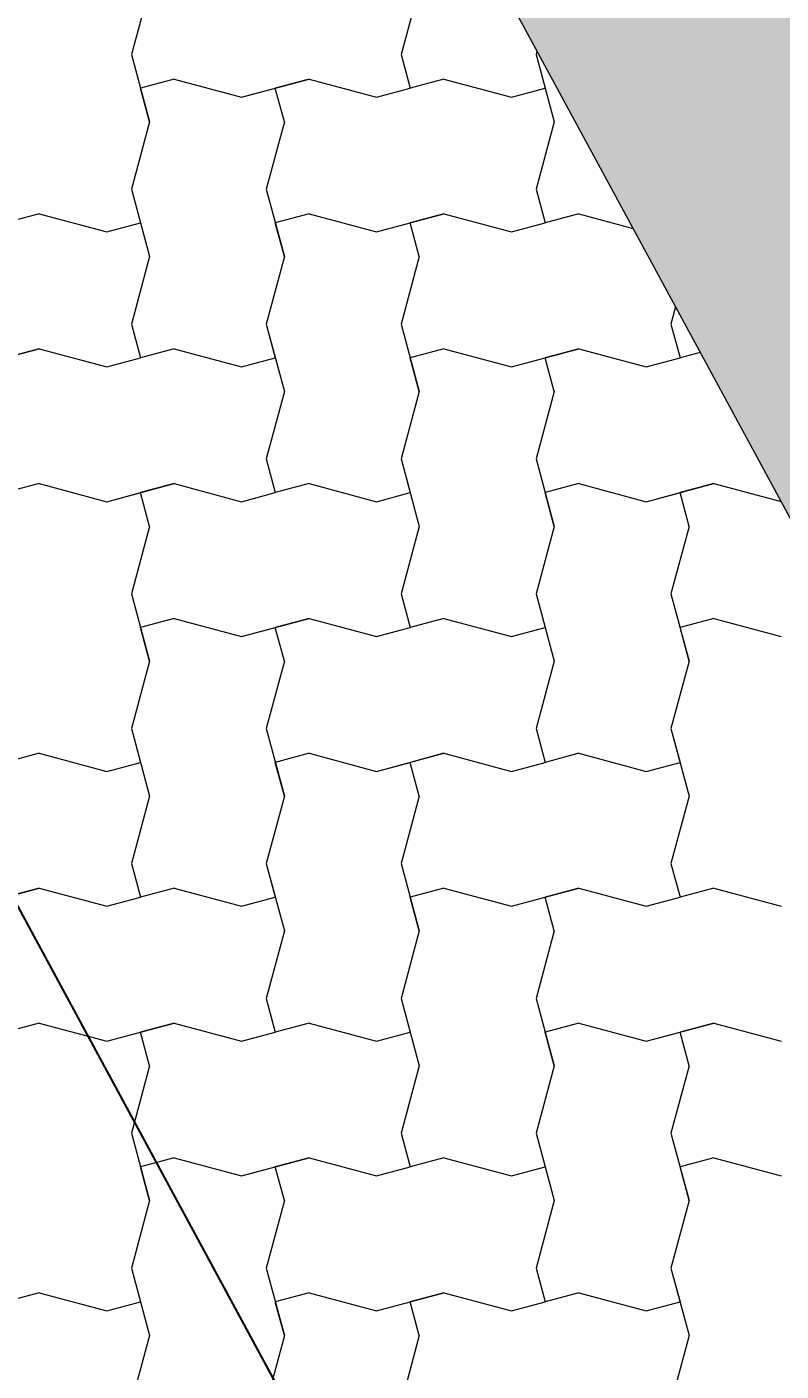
# Model space of a CAD drawing. Header units: metres. Extents: x -111189 to -108577, y -72951 to -72647.
# Drawn here: x -109755.234 to -109754.675, y -72931.498 to -72930.501 of the extents above; entities that cross this region are included whole.
import ezdxf

# ---------------------------------------------------------------- set-up
doc = ezdxf.new("R2010")
doc.units = ezdxf.units.M
doc.header["$MEASUREMENT"] = 0
doc.set_wipeout_variables(frame=1)
doc.linetypes.add('Wipeout_Contour', pattern=[1, 0, -1])
for name, color, linetype in [('00 - Cotas Implantação', 7, 'Continuous'), ('00 - Muros - Pormenores', 7, 'Continuous'), ('02 - PASSEIOS', 7, 'Continuous'), ('07 - MUROS', 7, 'Continuous')]:
    doc.layers.add(name, color=color, linetype=linetype)
doc.styles.add('ESTILO_GERADO_2', font='malgunsl.ttf')
doc.styles.add('ESTILO_GERADO_3', font='AGENCYR.TTF')
doc.dimstyles.new('ESTILO_GERADO__1', dxfattribs={"dimtxt": 0.15, "dimasz": 0.095, "dimexe": 0.18, "dimexo": 0.5, "dimgap": 0, "dimtad": 1, "dimzin": 0, "dimdsep": 46, "dimtxsty": 'ESTILO_GERADO_2', "dimblk": 'ARROWHEAD_2', "dimblk1": 'ARROWHEAD_2', "dimblk2": 'ARROWHEAD_2', "dimcen": 0.09, "dimclrd": 7, "dimclre": 7, "dimclrt": 7, "dimadec": 0, "dimazin": 0, "dimtfac": 1, "dimtdec": 4, "dimtmove": 0, "dimatfit": 3, "dimfxl": 1, "dimtolj": 1, "dimtzin": 0, "dimarcsym": 0})
doc.dimstyles.new('ESTILO_GERADO__2', dxfattribs={"dimtxt": 0.15, "dimasz": 0.057, "dimexe": 0.18, "dimexo": 0.05, "dimgap": 0, "dimtad": 1, "dimzin": 0, "dimdsep": 46, "dimtxsty": 'ESTILO_GERADO_3', "dimblk": 'ARROWHEAD_2', "dimblk1": 'ARROWHEAD_2', "dimblk2": 'ARROWHEAD_2', "dimcen": 0.09, "dimclrd": 7, "dimclre": 7, "dimclrt": 7, "dimadec": 0, "dimazin": 0, "dimtfac": 1, "dimtdec": 4, "dimtmove": 0, "dimatfit": 3, "dimfxl": 1, "dimtolj": 1, "dimtzin": 0, "dimarcsym": 0})

# ---------------------------------------------------------------- blocks, each defined once
blk = doc.blocks.new('*X25', base_point=(-110957.06487, -73026.27973))
at = {"layer": '02 - PASSEIOS', "color": 253, "linetype": 'Continuous', "lineweight": 9}
for p, q in [((-111172.75148, -72929.89803), (-111172.76487, -72929.94803)), ((-111172.55148, -72929.89803), (-111172.56487, -72929.94803)), ((-111172.76487, -72929.94803), (-111172.75148, -72929.99803)), ((-111172.56487, -72929.94803), (-111172.55817, -72929.97303)), ((-111172.46422, -72929.94559), (-111172.46487, -72929.94803)), ((-111172.46422, -72929.94559), (-111172.46487, -72929.94803)), ((-111172.46487, -72929.94803), (-111172.45817, -72929.97303)), ((-111172.46487, -72929.94803), (-111172.45148, -72929.99803)), ((-111172.73317, -72929.96633), (-111172.75817, -72929.97303)), ((-111172.73317, -72929.96633), (-111172.75817, -72929.97303)), ((-111172.75148, -72929.99803), (-111172.75817, -72929.97303)), ((-111172.73317, -72929.96633), (-111172.68317, -72929.97973)), ((-111172.73317, -72929.96633), (-111172.68317, -72929.97973)), ((-111172.68317, -72929.97973), (-111172.63317, -72929.96633)), ((-111172.68317, -72929.97973), (-111172.65817, -72929.97303)), ((-111172.63317, -72929.96633), (-111172.65817, -72929.97303)), ((-111172.65148, -72929.99803), (-111172.65817, -72929.97303)), ((-111172.63317, -72929.96633), (-111172.58317, -72929.97973)), ((-111172.63317, -72929.96633), (-111172.58317, -72929.97973)), ((-111172.58317, -72929.97973), (-111172.55817, -72929.97303)), ((-111172.58317, -72929.97973), (-111172.55817, -72929.97303)), ((-111172.53317, -72929.96633), (-111172.55817, -72929.97303)), ((-111172.53317, -72929.96633), (-111172.48317, -72929.97973)), ((-111172.48317, -72929.97973), (-111172.45817, -72929.97303)), ((-111172.75148, -72929.99803), (-111172.76487, -72930.04803)), ((-111172.75148, -72929.99803), (-111172.76487, -72930.04803)), ((-111172.65148, -72929.99803), (-111172.66487, -72930.04803)), ((-111172.45148, -72929.99803), (-111172.46487, -72930.04803)), ((-111172.76487, -72930.04803), (-111172.75817, -72930.07303)), ((-111172.76487, -72930.04803), (-111172.75148, -72930.09803)), ((-111172.66487, -72930.04803), (-111172.65148, -72930.09803)), ((-111172.46487, -72930.04803), (-111172.45817, -72930.07303)), ((-111172.83317, -72930.06633), (-111172.85817, -72930.07303)), ((-111172.83317, -72930.06633), (-111172.78317, -72930.07973)), ((-111172.78317, -72930.07973), (-111172.75817, -72930.07303)), ((-111172.63317, -72930.06633), (-111172.65817, -72930.07303)), ((-111172.63317, -72930.06633), (-111172.65817, -72930.07303)), ((-111172.65148, -72930.09803), (-111172.65817, -72930.07303)), ((-111172.63317, -72930.06633), (-111172.58317, -72930.07973)), ((-111172.63317, -72930.06633), (-111172.58317, -72930.07973)), ((-111172.58317, -72930.07973), (-111172.53317, -72930.06633)), ((-111172.58317, -72930.07973), (-111172.55817, -72930.07303)), ((-111172.53317, -72930.06633), (-111172.55817, -72930.07303)), ((-111172.55148, -72930.09803), (-111172.55817, -72930.07303)), ((-111172.53317, -72930.06633), (-111172.48317, -72930.07973)), ((-111172.53317, -72930.06633), (-111172.48317, -72930.07973)), ((-111172.48317, -72930.07973), (-111172.45817, -72930.07303)), ((-111172.48317, -72930.07973), (-111172.45817, -72930.07303)), ((-111172.43317, -72930.06633), (-111172.45817, -72930.07303)), ((-111172.43317, -72930.06633), (-111172.393, -72930.0771)), ((-111172.75148, -72930.09803), (-111172.76487, -72930.14803)), ((-111172.65148, -72930.09803), (-111172.66487, -72930.14803)), ((-111172.65148, -72930.09803), (-111172.66487, -72930.14803)), ((-111172.55148, -72930.09803), (-111172.56487, -72930.14803)), ((-111172.36147, -72930.13533), (-111172.36487, -72930.14803)), ((-111172.76487, -72930.14803), (-111172.75817, -72930.17303)), ((-111172.66487, -72930.14803), (-111172.65817, -72930.17303)), ((-111172.66487, -72930.14803), (-111172.65148, -72930.19803)), ((-111172.56487, -72930.14803), (-111172.55148, -72930.19803)), ((-111172.36487, -72930.14803), (-111172.35817, -72930.17303)), ((-111172.88317, -72930.17973), (-111172.83317, -72930.16633)), ((-111172.83317, -72930.16633), (-111172.85817, -72930.17303)), ((-111172.83317, -72930.16633), (-111172.78317, -72930.17973)), ((-111172.83317, -72930.16633), (-111172.78317, -72930.17973)), ((-111172.78317, -72930.17973), (-111172.75817, -72930.17303)), ((-111172.78317, -72930.17973), (-111172.75817, -72930.17303)), ((-111172.73317, -72930.16633), (-111172.75817, -72930.17303)), ((-111172.73317, -72930.16633), (-111172.68317, -72930.17973)), ((-111172.68317, -72930.17973), (-111172.65817, -72930.17303)), ((-111172.53317, -72930.16633), (-111172.55817, -72930.17303)), ((-111172.53317, -72930.16633), (-111172.55817, -72930.17303)), ((-111172.55148, -72930.19803), (-111172.55817, -72930.17303)), ((-111172.53317, -72930.16633), (-111172.48317, -72930.17973)), ((-111172.53317, -72930.16633), (-111172.48317, -72930.17973)), ((-111172.48317, -72930.17973), (-111172.43317, -72930.16633)), ((-111172.48317, -72930.17973), (-111172.45817, -72930.17303)), ((-111172.43317, -72930.16633), (-111172.45817, -72930.17303)), ((-111172.45148, -72930.19803), (-111172.45817, -72930.17303)), ((-111172.43317, -72930.16633), (-111172.38317, -72930.17973)), ((-111172.43317, -72930.16633), (-111172.38317, -72930.17973)), ((-111172.38317, -72930.17973), (-111172.35817, -72930.17303)), ((-111172.38317, -72930.17973), (-111172.35817, -72930.17303)), ((-111172.34322, -72930.16903), (-111172.35817, -72930.17303)), ((-111172.65148, -72930.19803), (-111172.66487, -72930.24803)), ((-111172.55148, -72930.19803), (-111172.56487, -72930.24803)), ((-111172.55148, -72930.19803), (-111172.56487, -72930.24803)), ((-111172.45148, -72930.19803), (-111172.46487, -72930.24803)), ((-111172.66487, -72930.24803), (-111172.65817, -72930.27303)), ((-111172.56487, -72930.24803), (-111172.55817, -72930.27303)), ((-111172.56487, -72930.24803), (-111172.55148, -72930.29803)), ((-111172.46487, -72930.24803), (-111172.45148, -72930.29803)), ((-111172.83317, -72930.26633), (-111172.85817, -72930.27303)), ((-111172.83317, -72930.26633), (-111172.85817, -72930.27303)), ((-111172.83317, -72930.26633), (-111172.78317, -72930.27973)), ((-111172.83317, -72930.26633), (-111172.78317, -72930.27973)), ((-111172.78317, -72930.27973), (-111172.73317, -72930.26633)), ((-111172.78317, -72930.27973), (-111172.75817, -72930.27303)), ((-111172.73317, -72930.26633), (-111172.75817, -72930.27303)), ((-111172.75148, -72930.29803), (-111172.75817, -72930.27303)), ((-111172.73317, -72930.26633), (-111172.68317, -72930.27973)), ((-111172.73317, -72930.26633), (-111172.68317, -72930.27973)), ((-111172.68317, -72930.27973), (-111172.65817, -72930.27303)), ((-111172.68317, -72930.27973), (-111172.65817, -72930.27303)), ((-111172.63317, -72930.26633), (-111172.65817, -72930.27303)), ((-111172.63317, -72930.26633), (-111172.58317, -72930.27973)), ((-111172.58317, -72930.27973), (-111172.55817, -72930.27303)), ((-111172.43317, -72930.26633), (-111172.45817, -72930.27303)), ((-111172.43317, -72930.26633), (-111172.45817, -72930.27303)), ((-111172.45148, -72930.29803), (-111172.45817, -72930.27303)), ((-111172.43317, -72930.26633), (-111172.38317, -72930.27973)), ((-111172.43317, -72930.26633), (-111172.38317, -72930.27973)), ((-111172.38317, -72930.27973), (-111172.33317, -72930.26633)), ((-111172.38317, -72930.27973), (-111172.35817, -72930.27303)), ((-111172.33317, -72930.26633), (-111172.35817, -72930.27303)), ((-111172.35148, -72930.29803), (-111172.35817, -72930.27303)), ((-111172.33317, -72930.26633), (-111172.28328, -72930.2797)), ((-111172.33317, -72930.26633), (-111172.28328, -72930.2797)), ((-111172.75148, -72930.29803), (-111172.76487, -72930.34803)), ((-111172.55148, -72930.29803), (-111172.56487, -72930.34803)), ((-111172.45148, -72930.29803), (-111172.46487, -72930.34803)), ((-111172.45148, -72930.29803), (-111172.46487, -72930.34803)), ((-111172.35148, -72930.29803), (-111172.36487, -72930.34803)), ((-111172.76487, -72930.34803), (-111172.75148, -72930.39803)), ((-111172.56487, -72930.34803), (-111172.55817, -72930.37303)), ((-111172.46487, -72930.34803), (-111172.45817, -72930.37303)), ((-111172.46487, -72930.34803), (-111172.45148, -72930.39803)), ((-111172.36487, -72930.34803), (-111172.35148, -72930.39803)), ((-111172.73317, -72930.36633), (-111172.75817, -72930.37303)), ((-111172.73317, -72930.36633), (-111172.75817, -72930.37303)), ((-111172.75148, -72930.39803), (-111172.75817, -72930.37303)), ((-111172.73317, -72930.36633), (-111172.68317, -72930.37973)), ((-111172.73317, -72930.36633), (-111172.68317, -72930.37973)), ((-111172.68317, -72930.37973), (-111172.63317, -72930.36633)), ((-111172.68317, -72930.37973), (-111172.65817, -72930.37303)), ((-111172.63317, -72930.36633), (-111172.65817, -72930.37303)), ((-111172.65148, -72930.39803), (-111172.65817, -72930.37303)), ((-111172.63317, -72930.36633), (-111172.58317, -72930.37973)), ((-111172.63317, -72930.36633), (-111172.58317, -72930.37973)), ((-111172.58317, -72930.37973), (-111172.55817, -72930.37303)), ((-111172.58317, -72930.37973), (-111172.55817, -72930.37303)), ((-111172.53317, -72930.36633), (-111172.55817, -72930.37303)), ((-111172.53317, -72930.36633), (-111172.48317, -72930.37973)), ((-111172.48317, -72930.37973), (-111172.45817, -72930.37303)), ((-111172.33317, -72930.36633), (-111172.35817, -72930.37303)), ((-111172.33317, -72930.36633), (-111172.35817, -72930.37303)), ((-111172.35148, -72930.39803), (-111172.35817, -72930.37303)), ((-111172.33317, -72930.36633), (-111172.28317, -72930.37973)), ((-111172.33317, -72930.36633), (-111172.28317, -72930.37973)), ((-111172.75148, -72930.39803), (-111172.76487, -72930.44803)), ((-111172.75148, -72930.39803), (-111172.76487, -72930.44803)), ((-111172.65148, -72930.39803), (-111172.66487, -72930.44803)), ((-111172.45148, -72930.39803), (-111172.46487, -72930.44803)), ((-111172.35148, -72930.39803), (-111172.36487, -72930.44803)), ((-111172.35148, -72930.39803), (-111172.36487, -72930.44803)), ((-111172.76487, -72930.44803), (-111172.75817, -72930.47303)), ((-111172.76487, -72930.44803), (-111172.75148, -72930.49803)), ((-111172.66487, -72930.44803), (-111172.65148, -72930.49803)), ((-111172.46487, -72930.44803), (-111172.45817, -72930.47303)), ((-111172.36487, -72930.44803), (-111172.35817, -72930.47303)), ((-111172.36487, -72930.44803), (-111172.35148, -72930.49803)), ((-111172.83317, -72930.46633), (-111172.85817, -72930.47303)), ((-111172.83317, -72930.46633), (-111172.78317, -72930.47973)), ((-111172.63317, -72930.46633), (-111172.65817, -72930.47303)), ((-111172.63317, -72930.46633), (-111172.65817, -72930.47303)), ((-111172.63317, -72930.46633), (-111172.58317, -72930.47973)), ((-111172.63317, -72930.46633), (-111172.58317, -72930.47973)), ((-111172.58317, -72930.47973), (-111172.53317, -72930.46633)), ((-111172.53317, -72930.46633), (-111172.55817, -72930.47303)), ((-111172.53317, -72930.46633), (-111172.48317, -72930.47973)), ((-111172.53317, -72930.46633), (-111172.48317, -72930.47973)), ((-111172.43317, -72930.46633), (-111172.45817, -72930.47303)), ((-111172.43317, -72930.46633), (-111172.38317, -72930.47973)), ((-111172.78317, -72930.47973), (-111172.75817, -72930.47303)), ((-111172.65148, -72930.49803), (-111172.65817, -72930.47303)), ((-111172.58317, -72930.47973), (-111172.55817, -72930.47303)), ((-111172.55148, -72930.49803), (-111172.55817, -72930.47303)), ((-111172.48317, -72930.47973), (-111172.45817, -72930.47303)), ((-111172.48317, -72930.47973), (-111172.45817, -72930.47303)), ((-111172.38317, -72930.47973), (-111172.35817, -72930.47303)), ((-111172.75148, -72930.49803), (-111172.76487, -72930.54803)), ((-111172.65148, -72930.49803), (-111172.66487, -72930.54803)), ((-111172.65148, -72930.49803), (-111172.66487, -72930.54803)), ((-111172.55148, -72930.49803), (-111172.56487, -72930.54803)), ((-111172.35148, -72930.49803), (-111172.36487, -72930.54803)), ((-111172.76487, -72930.54803), (-111172.75817, -72930.57303)), ((-111172.66487, -72930.54803), (-111172.65817, -72930.57303)), ((-111172.66487, -72930.54803), (-111172.65148, -72930.59803)), ((-111172.56487, -72930.54803), (-111172.55148, -72930.59803)), ((-111172.36487, -72930.54803), (-111172.35817, -72930.57303)), ((-111172.88317, -72930.57973), (-111172.83317, -72930.56633)), ((-111172.83317, -72930.56633), (-111172.85817, -72930.57303)), ((-111172.83317, -72930.56633), (-111172.78317, -72930.57973)), ((-111172.83317, -72930.56633), (-111172.78317, -72930.57973)), ((-111172.73317, -72930.56633), (-111172.75817, -72930.57303)), ((-111172.73317, -72930.56633), (-111172.68317, -72930.57973)), ((-111172.53317, -72930.56633), (-111172.55817, -72930.57303)), ((-111172.53317, -72930.56633), (-111172.55817, -72930.57303)), ((-111172.53317, -72930.56633), (-111172.48317, -72930.57973)), ((-111172.53317, -72930.56633), (-111172.48317, -72930.57973)), ((-111172.48317, -72930.57973), (-111172.43317, -72930.56633)), ((-111172.43317, -72930.56633), (-111172.45817, -72930.57303)), ((-111172.43317, -72930.56633), (-111172.38317, -72930.57973)), ((-111172.43317, -72930.56633), (-111172.38317, -72930.57973)), ((-111172.33317, -72930.56633), (-111172.35817, -72930.57303)), ((-111172.33317, -72930.56633), (-111172.28317, -72930.57973)), ((-111172.78317, -72930.57973), (-111172.75817, -72930.57303)), ((-111172.78317, -72930.57973), (-111172.75817, -72930.57303)), ((-111172.68317, -72930.57973), (-111172.65817, -72930.57303)), ((-111172.55148, -72930.59803), (-111172.55817, -72930.57303)), ((-111172.48317, -72930.57973), (-111172.45817, -72930.57303)), ((-111172.45148, -72930.59803), (-111172.45817, -72930.57303)), ((-111172.38317, -72930.57973), (-111172.35817, -72930.57303)), ((-111172.38317, -72930.57973), (-111172.35817, -72930.57303)), ((-111172.65148, -72930.59803), (-111172.66487, -72930.64803)), ((-111172.55148, -72930.59803), (-111172.56487, -72930.64803)), ((-111172.55148, -72930.59803), (-111172.56487, -72930.64803)), ((-111172.45148, -72930.59803), (-111172.46487, -72930.64803)), ((-111172.66487, -72930.64803), (-111172.65817, -72930.67303)), ((-111172.56487, -72930.64803), (-111172.55817, -72930.67303)), ((-111172.56487, -72930.64803), (-111172.55148, -72930.69803)), ((-111172.46487, -72930.64803), (-111172.45148, -72930.69803)), ((-111172.83317, -72930.66633), (-111172.85817, -72930.67303)), ((-111172.83317, -72930.66633), (-111172.85817, -72930.67303)), ((-111172.83317, -72930.66633), (-111172.78317, -72930.67973)), ((-111172.83317, -72930.66633), (-111172.78317, -72930.67973)), ((-111172.78317, -72930.67973), (-111172.73317, -72930.66633)), ((-111172.73317, -72930.66633), (-111172.75817, -72930.67303)), ((-111172.73317, -72930.66633), (-111172.68317, -72930.67973)), ((-111172.73317, -72930.66633), (-111172.68317, -72930.67973)), ((-111172.63317, -72930.66633), (-111172.65817, -72930.67303)), ((-111172.63317, -72930.66633), (-111172.58317, -72930.67973)), ((-111172.43317, -72930.66633), (-111172.45817, -72930.67303)), ((-111172.43317, -72930.66633), (-111172.45817, -72930.67303)), ((-111172.43317, -72930.66633), (-111172.38317, -72930.67973)), ((-111172.43317, -72930.66633), (-111172.38317, -72930.67973)), ((-111172.38317, -72930.67973), (-111172.33317, -72930.66633)), ((-111172.33317, -72930.66633), (-111172.35817, -72930.67303)), ((-111172.33317, -72930.66633), (-111172.28317, -72930.67973)), ((-111172.33317, -72930.66633), (-111172.28317, -72930.67973)), ((-111172.78317, -72930.67973), (-111172.75817, -72930.67303)), ((-111172.75148, -72930.69803), (-111172.75817, -72930.67303)), ((-111172.68317, -72930.67973), (-111172.65817, -72930.67303)), ((-111172.68317, -72930.67973), (-111172.65817, -72930.67303)), ((-111172.58317, -72930.67973), (-111172.55817, -72930.67303)), ((-111172.45148, -72930.69803), (-111172.45817, -72930.67303)), ((-111172.38317, -72930.67973), (-111172.35817, -72930.67303)), ((-111172.35148, -72930.69803), (-111172.35817, -72930.67303)), ((-111172.75148, -72930.69803), (-111172.76487, -72930.74803)), ((-111172.55148, -72930.69803), (-111172.56487, -72930.74803)), ((-111172.45148, -72930.69803), (-111172.46487, -72930.74803)), ((-111172.45148, -72930.69803), (-111172.46487, -72930.74803)), ((-111172.35148, -72930.69803), (-111172.36487, -72930.74803)), ((-111172.76487, -72930.74803), (-111172.75148, -72930.79803)), ((-111172.56487, -72930.74803), (-111172.55817, -72930.77303)), ((-111172.46487, -72930.74803), (-111172.45817, -72930.77303)), ((-111172.46487, -72930.74803), (-111172.45148, -72930.79803)), ((-111172.36487, -72930.74803), (-111172.35148, -72930.79803)), ((-111172.73317, -72930.76633), (-111172.75817, -72930.77303)), ((-111172.73317, -72930.76633), (-111172.75817, -72930.77303)), ((-111172.73317, -72930.76633), (-111172.68317, -72930.77973)), ((-111172.73317, -72930.76633), (-111172.68317, -72930.77973)), ((-111172.68317, -72930.77973), (-111172.63317, -72930.76633)), ((-111172.63317, -72930.76633), (-111172.65817, -72930.77303)), ((-111172.63317, -72930.76633), (-111172.58317, -72930.77973)), ((-111172.63317, -72930.76633), (-111172.58317, -72930.77973)), ((-111172.53317, -72930.76633), (-111172.55817, -72930.77303)), ((-111172.53317, -72930.76633), (-111172.48317, -72930.77973)), ((-111172.33317, -72930.76633), (-111172.35817, -72930.77303)), ((-111172.33317, -72930.76633), (-111172.35817, -72930.77303)), ((-111172.33317, -72930.76633), (-111172.28317, -72930.77973)), ((-111172.33317, -72930.76633), (-111172.28317, -72930.77973)), ((-111172.75148, -72930.79803), (-111172.75817, -72930.77303)), ((-111172.68317, -72930.77973), (-111172.65817, -72930.77303)), ((-111172.65148, -72930.79803), (-111172.65817, -72930.77303)), ((-111172.58317, -72930.77973), (-111172.55817, -72930.77303)), ((-111172.58317, -72930.77973), (-111172.55817, -72930.77303)), ((-111172.48317, -72930.77973), (-111172.45817, -72930.77303)), ((-111172.35148, -72930.79803), (-111172.35817, -72930.77303)), ((-111172.75148, -72930.79803), (-111172.76487, -72930.84803)), ((-111172.75148, -72930.79803), (-111172.76487, -72930.84803)), ((-111172.65148, -72930.79803), (-111172.66487, -72930.84803)), ((-111172.45148, -72930.79803), (-111172.46487, -72930.84803)), ((-111172.35148, -72930.79803), (-111172.36487, -72930.84803)), ((-111172.35148, -72930.79803), (-111172.36487, -72930.84803)), ((-111172.76487, -72930.84803), (-111172.75817, -72930.87303)), ((-111172.76487, -72930.84803), (-111172.75148, -72930.89803)), ((-111172.66487, -72930.84803), (-111172.65148, -72930.89803)), ((-111172.46487, -72930.84803), (-111172.45817, -72930.87303)), ((-111172.36487, -72930.84803), (-111172.35817, -72930.87303)), ((-111172.36487, -72930.84803), (-111172.35148, -72930.89803)), ((-111172.83317, -72930.86633), (-111172.85817, -72930.87303)), ((-111172.83317, -72930.86633), (-111172.78317, -72930.87973)), ((-111172.63317, -72930.86633), (-111172.65817, -72930.87303)), ((-111172.63317, -72930.86633), (-111172.65817, -72930.87303)), ((-111172.63317, -72930.86633), (-111172.58317, -72930.87973)), ((-111172.63317, -72930.86633), (-111172.58317, -72930.87973)), ((-111172.58317, -72930.87973), (-111172.53317, -72930.86633)), ((-111172.53317, -72930.86633), (-111172.55817, -72930.87303)), ((-111172.53317, -72930.86633), (-111172.48317, -72930.87973)), ((-111172.53317, -72930.86633), (-111172.48317, -72930.87973)), ((-111172.43317, -72930.86633), (-111172.45817, -72930.87303)), ((-111172.43317, -72930.86633), (-111172.38317, -72930.87973)), ((-111172.78317, -72930.87973), (-111172.75817, -72930.87303)), ((-111172.65148, -72930.89803), (-111172.65817, -72930.87303)), ((-111172.58317, -72930.87973), (-111172.55817, -72930.87303)), ((-111172.55148, -72930.89803), (-111172.55817, -72930.87303)), ((-111172.48317, -72930.87973), (-111172.45817, -72930.87303)), ((-111172.48317, -72930.87973), (-111172.45817, -72930.87303)), ((-111172.38317, -72930.87973), (-111172.35817, -72930.87303)), ((-111172.75148, -72930.89803), (-111172.76487, -72930.94803)), ((-111172.65148, -72930.89803), (-111172.66487, -72930.94803)), ((-111172.65148, -72930.89803), (-111172.66487, -72930.94803)), ((-111172.55148, -72930.89803), (-111172.56487, -72930.94803)), ((-111172.35148, -72930.89803), (-111172.36487, -72930.94803))]:
    blk.add_line(p, q, dxfattribs=at)
blk = doc.blocks.new('Malha_8_1', base_point=(-111182.45001, -72914.52032))
at = {"color": 254, "linetype": 'Wipeout_Contour', "lineweight": 0, "ltscale": 1861428.278801215}
blk.add_wipeout([(-111182.45001, -72914.52032), (-111181.13981, -72916.93236), (-111179.28305, -72920.35062), (-111178.69921, -72921.42545), (-111173.19323, -72931.56181), (-111171.39791, -72934.86695), (-111163.93646, -72948.60329), (-111162.58958, -72948.18), (-111170.16166, -72934.19748), (-111171.95362, -72930.88846), (-111177.44579, -72920.74668), (-111178.02826, -72919.6711), (-111179.88066, -72916.25048), (-111181.05027, -72914.09068)], dxfattribs=at).dxf.layer = '02 - PASSEIOS'
at = {"layer": '02 - PASSEIOS', "color": 7, "linetype": 'Continuous', "lineweight": 13, "flags": 128}
blk.add_lwpolyline([(-111182.45001, -72914.52032), (-111181.05027, -72914.09068), (-111179.88066, -72916.25048), (-111178.02826, -72919.6711), (-111177.44579, -72920.74668), (-111171.95362, -72930.88846), (-111170.16166, -72934.19748), (-111162.58958, -72948.18), (-111163.93646, -72948.60329), (-111171.39791, -72934.86695), (-111173.19323, -72931.56181), (-111178.69921, -72921.42545), (-111179.28305, -72920.35062), (-111181.13981, -72916.93236)], close=True, dxfattribs=at)
at = {"layer": '02 - PASSEIOS', "color": 7, "lineweight": 13}
blk.add_blockref('*X25', (-110957.06487, -73026.27973), dxfattribs=at)
blk = doc.blocks.new('Malha_9_1', base_point=(-111177.26121, -72920.66772))
at = {"layer": '07 - MUROS', "linetype": 'Continuous', "lineweight": 0}
blk.add_hatch(color=250, dxfattribs=at).paths.add_polyline_path([(-111177.26121, -72920.66772), (-111177.43687, -72920.76335), (-111170.25863, -72934.0184), (-111170.06446, -72933.95696)])
at = {"layer": '07 - MUROS', "color": 7, "linetype": 'Continuous', "lineweight": 13, "flags": 128}
blk.add_lwpolyline([(-111177.26121, -72920.66772), (-111177.43687, -72920.76335), (-111170.25863, -72934.0184), (-111170.06446, -72933.95696)], close=True, dxfattribs=at)
blk = doc.blocks.new('ARROWHEAD_2')
at = {"color": 0, "linetype": 'Continuous', "lineweight": 0}
for p, q in [((-0.378, -0.655), (0.378, 0.655)), ((0, 0), (-1, 0))]:
    blk.add_line(p, q, dxfattribs=at)
blk = doc.blocks.new('*D3295')
at = {"layer": '00 - Cotas Implantação', "color": 7, "linetype": 'Continuous', "lineweight": -2, "transparency": 16777216}
for p, q in [((-109751.96965, -72929.81799), (-109751.57709, -72931.08079)), ((-109754.66266, -72930.65904), (-109754.27121, -72931.91829)), ((-109751.72124, -72930.9371), (-109752.80641, -72931.27444)), ((-109754.23393, -72931.7182), (-109753.14965, -72931.38114))]:
    blk.add_line(p, q, dxfattribs=at)
at = {"layer": 'Defpoints', "color": 0, "linetype": 'Continuous', "transparency": 16777216}
for p in [(-109752.11808, -72929.34053), (-109754.81109, -72930.18158), (-109751.63053, -72930.9089)]:
    blk.add_point(p, dxfattribs=at)
at = {"layer": '00 - Cotas Implantação', "color": 7, "linetype": 'Continuous', "lineweight": -2, "transparency": 16777216, "xscale": 0.095, "yscale": 0.095, "zscale": 0.095}
for p, rotation in [((-109751.63053, -72930.9089), 17.26855362301491), ((-109754.32464, -72931.7464), 197.268553623015)]:
    blk.add_blockref('ARROWHEAD_2', p, dxfattribs=dict(at, rotation=rotation))
at = {"layer": '00 - Cotas Implantação', "color": 7, "linetype": 'Continuous', "lineweight": 5, "transparency": 16777216, "insert": (-109752.97803, -72931.32779), "char_height": 0.15, "attachment_point": 5, "rotation": 17.26855, "style": 'ESTILO_GERADO_2'}
blk.add_mtext('\\A1;2.82', dxfattribs=at)
blk = doc.blocks.new('*D3301')
at = {"layer": '00 - Muros - Pormenores', "color": 7, "linetype": 'Continuous', "lineweight": -2, "transparency": 16777216}
for p, q in [((-109759.87224, -72921.36091), (-109760.54969, -72921.72778)), ((-109760.36427, -72921.69219), (-109756.8263, -72928.22536)), ((-109753.2404, -72934.84704), (-109756.68522, -72928.48588)), ((-109752.69401, -72934.61596), (-109753.37154, -72934.98287))]:
    blk.add_line(p, q, dxfattribs=at)
at = {"layer": 'Defpoints', "color": 0, "linetype": 'Continuous', "transparency": 16777216}
for p in [(-109759.82827, -72921.3371), (-109752.65004, -72934.59215), (-109753.21326, -72934.89716)]:
    blk.add_point(p, dxfattribs=at)
at = {"layer": '00 - Muros - Pormenores', "color": 7, "linetype": 'Continuous', "lineweight": -2, "transparency": 16777216, "xscale": 0.05700000000000001, "yscale": 0.05700000000000001, "zscale": 0.05700000000000001}
for p, rotation in [((-109760.39141, -72921.64206), 118.4372769105561), ((-109753.21326, -72934.89716), 298.4372769105561)]:
    blk.add_blockref('ARROWHEAD_2', p, dxfattribs=dict(at, rotation=rotation))
at = {"layer": '00 - Muros - Pormenores', "color": 7, "linetype": 'Continuous', "lineweight": 5, "transparency": 16777216, "insert": (-109756.75576, -72928.35562), "char_height": 0.15, "attachment_point": 5, "rotation": 298.43728, "style": 'ESTILO_GERADO_3'}
blk.add_mtext('\\A1;15.07', dxfattribs=at)

msp = doc.modelspace()

# ---------------------------------------------------------------- block references
at = {"layer": '02 - PASSEIOS', "color": 7, "lineweight": 13}
msp.add_blockref('Malha_8_1', (-109764.84141, -72915.09408), dxfattribs=at)

# ---------------------------------------------------------------- next in the draw order: block references
at = {"layer": '07 - MUROS', "color": 7, "lineweight": 13}
msp.add_blockref('Malha_9_1', (-109759.65261, -72921.24147), dxfattribs=at)

# ---------------------------------------------------------------- next in the draw order: dimensions: what is measured, and where the dimension line sits
at = {"layer": '00 - Cotas Implantação', "color": 7, "linetype": 'Continuous', "lineweight": 5}
dim = msp.add_linear_dim(base=(-109751.63053, -72930.9089), p1=(-109754.81109, -72930.18158), p2=(-109752.11808, -72929.34053), angle=17.26855, dimstyle='ESTILO_GERADO__1', dxfattribs=at)
dim.commit()
dim.dimension.update_dxf_attribs({"geometry": '*D3295', "text_midpoint": (-109752.97803, -72931.32779), "dimtype": 160, "text_rotation": 17.26855})
at = {"layer": '00 - Muros - Pormenores', "color": 7, "linetype": 'Continuous', "lineweight": 5}
dim = msp.add_linear_dim(base=(-109753.21326, -72934.89716), p1=(-109759.82827, -72921.3371), p2=(-109752.65004, -72934.59215), angle=298.43728, dimstyle='ESTILO_GERADO__2', dxfattribs=at)
dim.commit()
dim.dimension.update_dxf_attribs({"geometry": '*D3301', "text_midpoint": (-109756.75576, -72928.35562), "dimtype": 160, "text_rotation": 298.43728})

doc.saveas('drawing.dxf')
